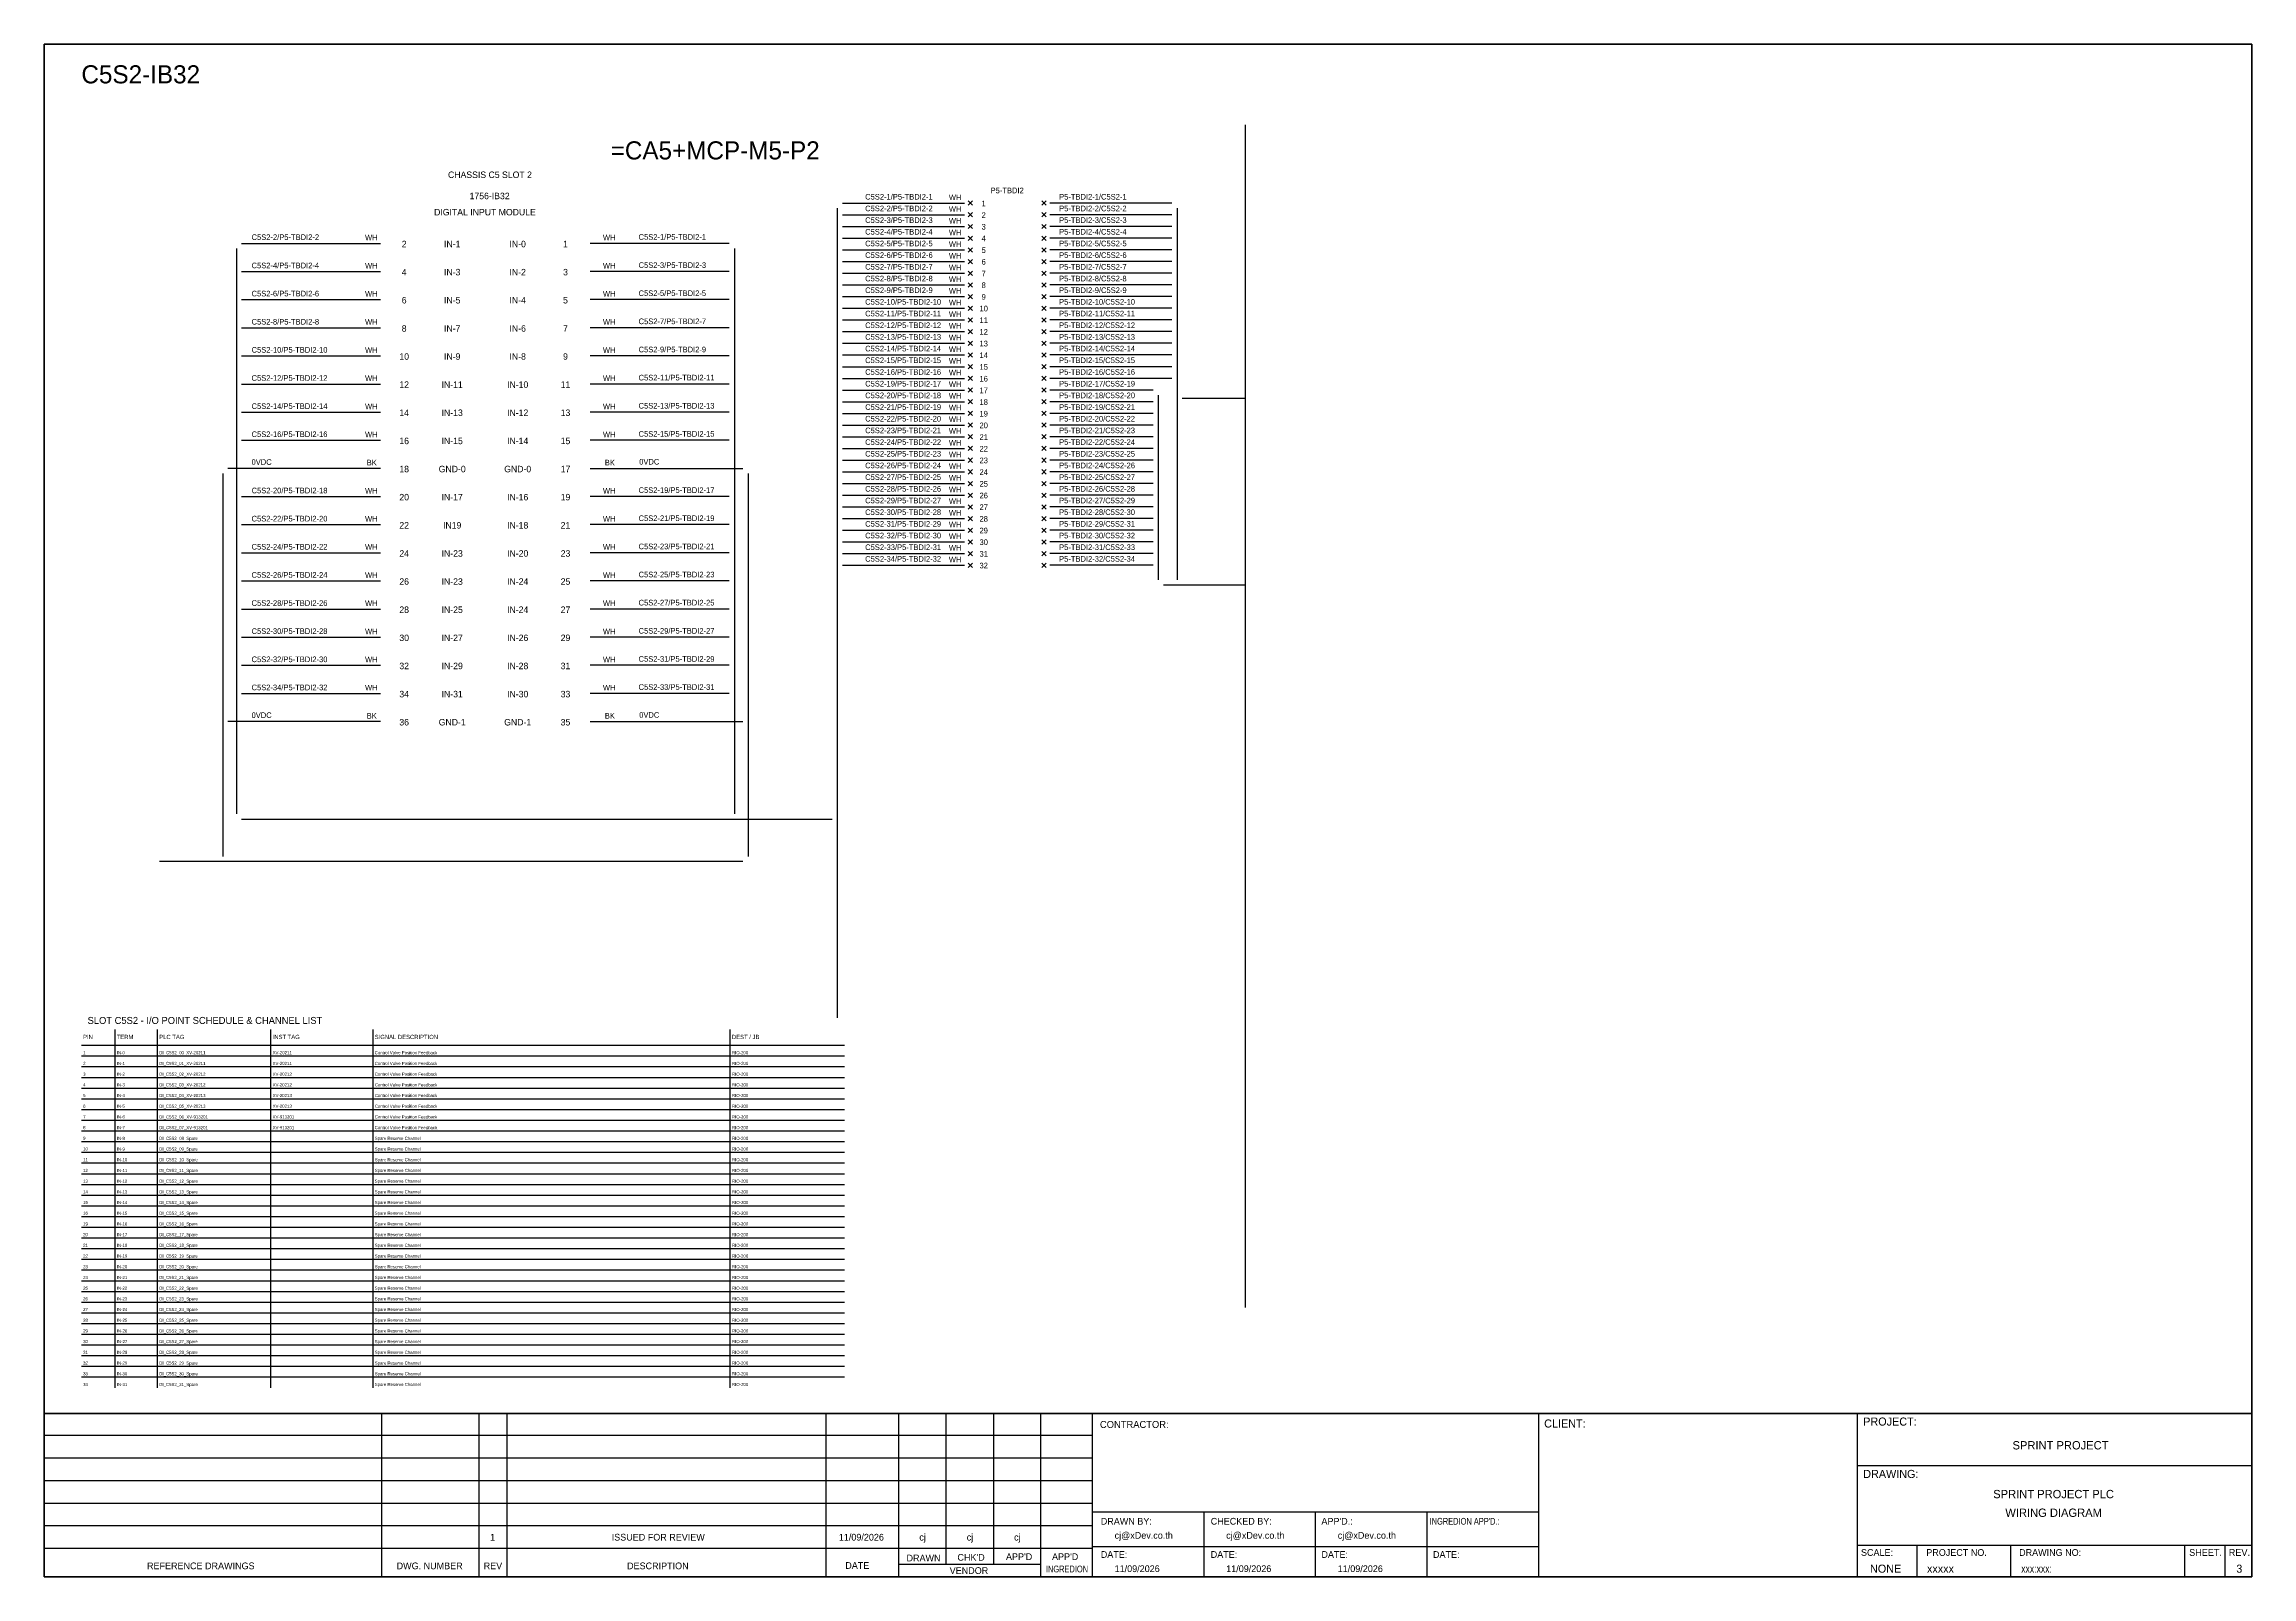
# Model space of a CAD drawing. Header units: metres. Extents: x 0 to 20667, y -39055 to 2704.
# Drawn here: x 16773 to 20667, y -33046 to -30342 of the extents above; entities that cross this region are included whole.
import ezdxf
from ezdxf.enums import TextEntityAlignment as Align

# ---------------------------------------------------------------- set-up
doc = ezdxf.new("R2010")
doc.units = ezdxf.units.M

msp = doc.modelspace()

# ---------------------------------------------------------------- linework, layer by layer
at = {"color": 1, "ltscale": 25.4}
for p, q in [((18410.4, -30618.8), (18402.8, -30626.5)), ((18402.8, -30618.8), (18410.4, -30626.5)), ((18410.4, -30639.4), (18402.8, -30647.1)), ((18402.8, -30639.4), (18410.4, -30647.1)), ((18532.5, -30618.8), (18540.2, -30626.5)), ((18540.2, -30618.8), (18532.5, -30626.5)), ((18532.5, -30639.4), (18540.2, -30647.1)), ((18540.2, -30639.4), (18532.5, -30647.1)), ((18410.4, -30660.1), (18402.8, -30667.7)), ((18402.8, -30660.1), (18410.4, -30667.7)), ((18532.5, -30660.1), (18540.2, -30667.7)), ((18540.2, -30660.1), (18532.5, -30667.7)), ((18410.4, -30680.7), (18402.8, -30688.3)), ((18402.8, -30680.7), (18410.4, -30688.3)), ((18410.4, -30701.3), (18402.8, -30708.9)), ((18402.8, -30701.3), (18410.4, -30708.9)), ((18532.5, -30680.7), (18540.2, -30688.3)), ((18540.2, -30680.7), (18532.5, -30688.3)), ((18532.5, -30701.3), (18540.2, -30708.9)), ((18540.2, -30701.3), (18532.5, -30708.9)), ((18410.4, -30721.9), (18402.8, -30729.6)), ((18402.8, -30721.9), (18410.4, -30729.6)), ((18410.4, -30742.5), (18402.8, -30750.2)), ((18402.8, -30742.5), (18410.4, -30750.2)), ((18532.5, -30721.9), (18540.2, -30729.6)), ((18540.2, -30721.9), (18532.5, -30729.6)), ((18532.5, -30742.5), (18540.2, -30750.2)), ((18540.2, -30742.5), (18532.5, -30750.2)), ((18410.4, -30763.1), (18402.8, -30770.8)), ((18402.8, -30763.1), (18410.4, -30770.8)), ((18410.4, -30783.7), (18402.8, -30791.4)), ((18402.8, -30783.7), (18410.4, -30791.4)), ((18532.5, -30763.1), (18540.2, -30770.8)), ((18540.2, -30763.1), (18532.5, -30770.8)), ((18532.5, -30783.7), (18540.2, -30791.4)), ((18540.2, -30783.7), (18532.5, -30791.4)), ((18410.4, -30804.3), (18402.8, -30812)), ((18402.8, -30804.3), (18410.4, -30812)), ((18410.4, -30824.9), (18402.8, -30832.6)), ((18402.8, -30824.9), (18410.4, -30832.6)), ((18532.5, -30804.3), (18540.2, -30812)), ((18540.2, -30804.3), (18532.5, -30812)), ((18532.5, -30824.9), (18540.2, -30832.6)), ((18540.2, -30824.9), (18532.5, -30832.6)), ((18410.4, -30845.6), (18402.8, -30853.2)), ((18402.8, -30845.6), (18410.4, -30853.2)), ((18410.4, -30866.2), (18402.8, -30873.8)), ((18402.8, -30866.2), (18410.4, -30873.8)), ((18532.5, -30845.6), (18540.2, -30853.2)), ((18540.2, -30845.6), (18532.5, -30853.2)), ((18532.5, -30866.2), (18540.2, -30873.8)), ((18540.2, -30866.2), (18532.5, -30873.8)), ((18410.4, -30886.8), (18402.8, -30894.5)), ((18402.8, -30886.8), (18410.4, -30894.5)), ((18410.4, -30907.4), (18402.8, -30915.1)), ((18402.8, -30907.4), (18410.4, -30915.1)), ((18532.5, -30886.8), (18540.2, -30894.5)), ((18540.2, -30886.8), (18532.5, -30894.5)), ((18532.5, -30907.4), (18540.2, -30915.1)), ((18540.2, -30907.4), (18532.5, -30915.1)), ((18410.4, -30928), (18402.8, -30935.7)), ((18402.8, -30928), (18410.4, -30935.7)), ((18410.4, -30948.6), (18402.8, -30956.3)), ((18402.8, -30948.6), (18410.4, -30956.3)), ((18532.5, -30928), (18540.2, -30935.7)), ((18540.2, -30928), (18532.5, -30935.7)), ((18532.5, -30948.6), (18540.2, -30956.3)), ((18540.2, -30948.6), (18532.5, -30956.3)), ((18410.4, -30969.2), (18402.8, -30976.9)), ((18402.8, -30969.2), (18410.4, -30976.9)), ((18410.4, -30989.8), (18402.8, -30997.5)), ((18402.8, -30989.8), (18410.4, -30997.5)), ((18532.5, -30969.2), (18540.2, -30976.9)), ((18540.2, -30969.2), (18532.5, -30976.9)), ((18532.5, -30989.8), (18540.2, -30997.5)), ((18540.2, -30989.8), (18532.5, -30997.5)), ((18410.4, -31010.5), (18402.8, -31018.1)), ((18402.8, -31010.5), (18410.4, -31018.1)), ((18532.5, -31010.5), (18540.2, -31018.1)), ((18540.2, -31010.5), (18532.5, -31018.1)), ((18410.4, -31031.1), (18402.8, -31038.7)), ((18402.8, -31031.1), (18410.4, -31038.7)), ((18410.4, -31051.7), (18402.8, -31059.3)), ((18402.8, -31051.7), (18410.4, -31059.3)), ((18532.5, -31031.1), (18540.2, -31038.7)), ((18540.2, -31031.1), (18532.5, -31038.7)), ((18532.5, -31051.7), (18540.2, -31059.3)), ((18540.2, -31051.7), (18532.5, -31059.3)), ((18410.4, -31072.3), (18402.8, -31080)), ((18402.8, -31072.3), (18410.4, -31080)), ((18410.4, -31092.9), (18402.8, -31100.6)), ((18402.8, -31092.9), (18410.4, -31100.6)), ((18532.5, -31072.3), (18540.2, -31080)), ((18540.2, -31072.3), (18532.5, -31080)), ((18532.5, -31092.9), (18540.2, -31100.6)), ((18540.2, -31092.9), (18532.5, -31100.6)), ((18410.4, -31113.5), (18402.8, -31121.2)), ((18402.8, -31113.5), (18410.4, -31121.2)), ((18410.4, -31134.1), (18402.8, -31141.8)), ((18402.8, -31134.1), (18410.4, -31141.8)), ((18532.5, -31113.5), (18540.2, -31121.2)), ((18540.2, -31113.5), (18532.5, -31121.2)), ((18532.5, -31134.1), (18540.2, -31141.8)), ((18540.2, -31134.1), (18532.5, -31141.8)), ((18410.4, -31154.7), (18402.8, -31162.4)), ((18402.8, -31154.7), (18410.4, -31162.4)), ((18410.4, -31175.3), (18402.8, -31183)), ((18402.8, -31175.3), (18410.4, -31183)), ((18532.5, -31154.7), (18540.2, -31162.4)), ((18540.2, -31154.7), (18532.5, -31162.4)), ((18532.5, -31175.3), (18540.2, -31183)), ((18540.2, -31175.3), (18532.5, -31183)), ((18410.4, -31196), (18402.8, -31203.6)), ((18402.8, -31196), (18410.4, -31203.6)), ((18410.4, -31216.6), (18402.8, -31224.2)), ((18402.8, -31216.6), (18410.4, -31224.2)), ((18532.5, -31196), (18540.2, -31203.6)), ((18540.2, -31196), (18532.5, -31203.6)), ((18532.5, -31216.6), (18540.2, -31224.2)), ((18540.2, -31216.6), (18532.5, -31224.2)), ((18410.4, -31237.2), (18402.8, -31244.9)), ((18402.8, -31237.2), (18410.4, -31244.9)), ((18410.4, -31257.8), (18402.8, -31265.5)), ((18402.8, -31257.8), (18410.4, -31265.5)), ((18532.5, -31237.2), (18540.2, -31244.9)), ((18540.2, -31237.2), (18532.5, -31244.9)), ((18532.5, -31257.8), (18540.2, -31265.5)), ((18540.2, -31257.8), (18532.5, -31265.5))]:
    msp.add_line(p, q, dxfattribs=at)
at = {"color": 7}
for p, q in [((16898.2, -32712.6), (16898.2, -32080.5)), ((16973.2, -32712.6), (16973.2, -32080.5)), ((17173.2, -32712.6), (17173.2, -32080.5)), ((17353.2, -32712.6), (17353.2, -32080.5)), ((17983.2, -32712.6), (17983.2, -32080.5)), ((16838.9, -32108.5), (18184.7, -32108.5))]:
    msp.add_line(p, q, dxfattribs=at)
at = {"color": 8}
for p, q in [((16838.9, -32127.3), (18184.7, -32127.3)), ((16838.9, -32146.2), (18184.7, -32146.2)), ((16838.9, -32165.1), (18184.7, -32165.1)), ((16838.9, -32184), (18184.7, -32184)), ((16838.9, -32202.8), (18184.7, -32202.8)), ((16838.9, -32221.7), (18184.7, -32221.7)), ((16838.9, -32240.6), (18184.7, -32240.6)), ((16838.9, -32259.5), (18184.7, -32259.5)), ((16838.9, -32278.4), (18184.7, -32278.4)), ((16838.9, -32297.2), (18184.7, -32297.2)), ((16838.9, -32316.1), (18184.7, -32316.1)), ((16838.9, -32335), (18184.7, -32335)), ((16838.9, -32353.9), (18184.7, -32353.9)), ((16838.9, -32372.8), (18184.7, -32372.8)), ((16838.9, -32391.6), (18184.7, -32391.6)), ((16838.9, -32410.5), (18184.7, -32410.5)), ((16838.9, -32429.4), (18184.7, -32429.4)), ((16838.9, -32448.3), (18184.7, -32448.3)), ((16838.9, -32467.1), (18184.7, -32467.1)), ((16838.9, -32486), (18184.7, -32486)), ((16838.9, -32504.9), (18184.7, -32504.9)), ((16838.9, -32523.8), (18184.7, -32523.8)), ((16838.9, -32542.7), (18184.7, -32542.7)), ((16838.9, -32561.5), (18184.7, -32561.5)), ((16838.9, -32580.4), (18184.7, -32580.4)), ((16838.9, -32599.3), (18184.7, -32599.3)), ((16838.9, -32618.2), (18184.7, -32618.2)), ((16838.9, -32637), (18184.7, -32637)), ((16838.9, -32655.9), (18184.7, -32655.9)), ((16838.9, -32674.8), (18184.7, -32674.8)), ((16838.9, -32693.7), (18184.7, -32693.7))]:
    msp.add_line(p, q, dxfattribs=at)
at = {"color": 4}
for p, q in [((20075.5, -32990.3), (20075.5, -33046.4)), ((20240.8, -32990.3), (20240.8, -33046.4))]:
    msp.add_line(p, q, dxfattribs=at)
at = {"color": 4, "ltscale": 0.5}
for p, q in [((20547.9, -32990.3), (20547.9, -33046.4)), ((20547.9, -32990.3), (20547.9, -33046.4)), ((20619.1, -32990.3), (20619.1, -33046.4)), ((20619.1, -32990.3), (20619.1, -33046.4))]:
    msp.add_line(p, q, dxfattribs=at)
at = {"layer": 'GT_1', "color": 4}
for p, q in [((17368.6, -33046.4), (17368.6, -32758.2)), ((17540.5, -33046.4), (17540.5, -32758.2)), ((17589.6, -33046.4), (17589.6, -32758.2)), ((18152.3, -33046.4), (18152.3, -32758.2)), ((18280.6, -33046.4), (18280.6, -32758.2)), ((18364.2, -33024.6), (18364.2, -32758.2)), ((18447.7, -33024.5), (18447.7, -32758.2)), ((18531, -33046.4), (18531, -32758.2)), ((18622, -33046.4), (18622, -32758.2)), ((19409, -33046.4), (19409, -32758.2)), ((19971.3, -33046.4), (19971.3, -32758.2)), ((19971.3, -33046.4), (19971.3, -32758.2)), ((19971.3, -33046.4), (19971.3, -32758.2)), ((18622, -32797), (16773.2, -32797)), ((18622, -32836.8), (16773.2, -32836.8)), ((18622, -32876.8), (16773.2, -32876.8)), ((18622, -32916.7), (16773.2, -32916.7)), ((19409, -32932), (18622, -32932)), ((18818.8, -33046.4), (18818.8, -32932)), ((19015.5, -33046.4), (19015.5, -32932)), ((19212.3, -33046.4), (19212.3, -32932)), ((18622, -32956.6), (16773.2, -32956.6)), ((18621.9, -32996.5), (16773.2, -32996.5)), ((19409, -32993.5), (18622, -32993.5)), ((19971.3, -32990.3), (20666.5, -32990.3)), ((18531, -33024.6), (18280.6, -33024.6))]:
    msp.add_line(p, q, dxfattribs=at)
at = {"layer": 'HELPPOINT', "color": 4, "lineweight": 35}
for p, q in [((16773.2, -33046.4), (16773.2, -30342.1)), ((16773.2, -30342.1), (20666.5, -30342.1)), ((16773.2, -33046.4), (16773.2, -30342.1)), ((16773.2, -30342.1), (20666.5, -30342.1)), ((20666.5, -30342.1), (20666.5, -33046.4)), ((20666.5, -30342.1), (20666.5, -33046.4)), ((20666.5, -33046.4), (16773.2, -33046.4)), ((20666.5, -33046.4), (16773.2, -33046.4))]:
    msp.add_line(p, q, dxfattribs=at)
at = {"layer": 'HELPPOINT', "color": 4}
for p, q in [((19971.3, -32849.8), (20666.5, -32849.8)), ((19971.3, -32849.8), (20666.5, -32849.8)), ((19971.3, -32990.3), (20666.5, -32990.3))]:
    msp.add_line(p, q, dxfattribs=at)
at = {"layer": 'IE-WIRE', "color": 4, "ltscale": 25.4}
for p, q in [((18171.8, -30631.8), (18171.8, -32060.2)), ((18180.9, -30622.7), (18396.3, -30622.7)), ((18762, -30622.7), (18546.6, -30622.7)), ((18771.1, -30631.8), (18771.1, -31287.4)), ((18180.9, -30643.3), (18396.3, -30643.3)), ((18180.9, -30663.9), (18396.3, -30663.9)), ((18762, -30643.3), (18546.6, -30643.3)), ((18762, -30663.9), (18546.6, -30663.9)), ((17112.2, -30702.8), (17112.2, -31700.2)), ((17121.4, -30693.6), (17366.6, -30693.6)), ((17981.4, -30693.6), (17736.1, -30693.6)), ((17990.5, -30702.8), (17990.5, -31700.2)), ((18180.9, -30684.5), (18396.3, -30684.5)), ((18180.9, -30705.1), (18396.3, -30705.1)), ((18762, -30684.5), (18546.6, -30684.5)), ((18762, -30705.1), (18546.6, -30705.1)), ((17121.4, -30743.2), (17366.6, -30743.2)), ((17981.4, -30743.2), (17736.1, -30743.2)), ((18180.9, -30725.7), (18396.3, -30725.7)), ((18180.9, -30746.3), (18396.3, -30746.3)), ((18762, -30725.7), (18546.6, -30725.7)), ((18762, -30746.3), (18546.6, -30746.3)), ((17121.4, -30792.9), (17366.6, -30792.9)), ((17981.4, -30792.9), (17736.1, -30792.9)), ((18180.9, -30766.9), (18396.3, -30766.9)), ((18180.9, -30787.6), (18396.3, -30787.6)), ((18762, -30766.9), (18546.6, -30766.9)), ((18762, -30787.6), (18546.6, -30787.6)), ((18180.9, -30808.2), (18396.3, -30808.2)), ((18180.9, -30828.8), (18396.3, -30828.8)), ((18762, -30808.2), (18546.6, -30808.2)), ((18762, -30828.8), (18546.6, -30828.8)), ((17121.4, -30842.5), (17366.6, -30842.5)), ((17981.4, -30842.5), (17736.1, -30842.5)), ((18180.9, -30849.4), (18396.3, -30849.4)), ((18180.9, -30870), (18396.3, -30870)), ((18762, -30849.4), (18546.6, -30849.4)), ((18762, -30870), (18546.6, -30870)), ((17121.4, -30892.1), (17366.6, -30892.1)), ((17981.4, -30892.1), (17736.1, -30892.1)), ((18180.9, -30890.6), (18396.3, -30890.6)), ((18180.9, -30911.2), (18396.3, -30911.2)), ((18762, -30890.6), (18546.6, -30890.6)), ((18762, -30911.2), (18546.6, -30911.2)), ((17121.4, -30941.8), (17366.6, -30941.8)), ((17981.4, -30941.8), (17736.1, -30941.8)), ((18180.9, -30931.8), (18396.3, -30931.8)), ((18762, -30931.8), (18546.6, -30931.8)), ((18180.9, -30952.5), (18396.3, -30952.5)), ((18180.9, -30973.1), (18396.3, -30973.1)), ((18728.9, -30952.5), (18546.6, -30952.5)), ((18728.9, -30973.1), (18546.6, -30973.1)), ((18738, -30961.6), (18738, -31287.3)), ((17121.4, -30991.4), (17366.6, -30991.4)), ((17981.4, -30991.4), (17736.1, -30991.4)), ((18180.9, -30993.7), (18396.3, -30993.7)), ((18180.9, -31014.3), (18396.3, -31014.3)), ((18728.9, -30993.7), (18546.6, -30993.7)), ((18728.9, -31014.3), (18546.6, -31014.3)), ((17121.4, -31041), (17366.6, -31041)), ((17981.4, -31041), (17736.1, -31041)), ((18180.9, -31034.9), (18396.3, -31034.9)), ((18180.9, -31055.5), (18396.3, -31055.5)), ((18728.9, -31034.9), (18546.6, -31034.9)), ((18728.9, -31055.5), (18546.6, -31055.5)), ((18180.9, -31076.1), (18396.3, -31076.1)), ((18180.9, -31096.7), (18396.3, -31096.7)), ((18728.9, -31076.1), (18546.6, -31076.1)), ((18728.9, -31096.7), (18546.6, -31096.7)), ((17121.4, -31140.3), (17366.6, -31140.3)), ((17981.4, -31140.3), (17736.1, -31140.3)), ((18180.9, -31117.3), (18396.3, -31117.3)), ((18180.9, -31138), (18396.3, -31138)), ((18728.9, -31117.3), (18546.6, -31117.3)), ((18728.9, -31138), (18546.6, -31138)), ((18180.9, -31158.6), (18396.3, -31158.6)), ((18180.9, -31179.2), (18396.3, -31179.2)), ((18728.9, -31158.6), (18546.6, -31158.6)), ((18728.9, -31179.2), (18546.6, -31179.2)), ((17121.4, -31189.9), (17366.6, -31189.9)), ((17981.4, -31189.9), (17736.1, -31189.9)), ((18180.9, -31199.8), (18396.3, -31199.8)), ((18180.9, -31220.4), (18396.3, -31220.4)), ((18728.9, -31199.8), (18546.6, -31199.8)), ((18728.9, -31220.4), (18546.6, -31220.4)), ((17121.4, -31239.6), (17366.6, -31239.6)), ((17981.4, -31239.6), (17736.1, -31239.6)), ((18180.9, -31241), (18396.3, -31241)), ((18180.9, -31261.6), (18396.3, -31261.6)), ((18728.9, -31241), (18546.6, -31241)), ((18728.9, -31261.6), (18546.6, -31261.6)), ((17121.4, -31289.2), (17366.6, -31289.2)), ((17981.4, -31289.2), (17736.1, -31289.2)), ((17121.4, -31338.8), (17366.6, -31338.8)), ((17981.4, -31338.8), (17736.1, -31338.8)), ((17121.4, -31388.5), (17366.6, -31388.5)), ((17981.4, -31388.5), (17736.1, -31388.5)), ((17121.4, -31438.1), (17366.6, -31438.1)), ((17981.4, -31438.1), (17736.1, -31438.1)), ((17121.4, -31487.7), (17366.6, -31487.7)), ((17981.4, -31487.7), (17736.1, -31487.7))]:
    msp.add_line(p, q, dxfattribs=at)
at = {"layer": 'IE-WIRE', "color": 4}
for p, q in [((18780.1, -30966.5), (18891.4, -30966.5)), ((18747, -31296.3), (18891.4, -31296.3)), ((17121.3, -31709.3), (18162.6, -31709.3))]:
    msp.add_line(p, q, dxfattribs=at)
at = {"layer": 'IE-WIRE', "color": 7, "ltscale": 25.4}
for p, q in [((17088.1, -31099.8), (17088.1, -31775.4)), ((17366.6, -31090.7), (17097.2, -31090.7)), ((17736.1, -31090.7), (18005.5, -31090.7)), ((18014.6, -31099.8), (18014.6, -31775.4)), ((17366.6, -31537.4), (17097.2, -31537.4)), ((17736.1, -31537.4), (18005.5, -31537.4)), ((18005.6, -31784.4), (16976.6, -31784.4))]:
    msp.add_line(p, q, dxfattribs=at)
at = {"layer": 'MEMBER', "color": 4, "lineweight": 35}
msp.add_line((16773.2, -32758.2), (20666.5, -32758.2), dxfattribs=at)
msp.add_line((16773.2, -32758.2), (20666.5, -32758.2), dxfattribs=at)
at = {"layer": 'MEMBER', "color": 4}
for p, q in [((19971.3, -32849.8), (20666.5, -32849.8)), ((19971.3, -32849.8), (20666.5, -32849.8)), ((19971.3, -32990.3), (20666.5, -32990.3)), ((19971.3, -32990.3), (20666.5, -32990.3))]:
    msp.add_line(p, q, dxfattribs=at)
at = {"layer": 'x01001-FrameArea'}
msp.add_line((18891.4, -30484.8), (18891.4, -32571.3), dxfattribs=at)

# ---------------------------------------------------------------- texts
at = {"color": 2}
msp.add_text('C5S2-IB32', height=32, dxfattribs=at).set_placement((16838.9, -30411.4))
for s, height, p in [('=CA5+MCP-M5-P2', 32, (17956.6, -30529.6)), ('CHASSIS C5 SLOT 2', 11.441, (17559.4, -30572.6)), ('DIGITAL INPUT MODULE', 11.441, (17550.6, -30638.6)), ('1756-IB32', 11.44, (17558.8, -30610)), ('2', 11.4, (17408.1, -30694.8)), ('IN-1', 11.44, (17492.8, -30694.8)), ('IN-0', 11.44, (17608.3, -30694.8)), ('1', 11.4, (17692.6, -30694.8)), ('4', 11.4, (17408.1, -30744.4)), ('IN-3', 11.44, (17492.8, -30744.4)), ('IN-2', 11.44, (17608.3, -30744.4)), ('3', 11.4, (17692.6, -30744.4)), ('6', 11.4, (17408.1, -30794)), ('IN-5', 11.44, (17492.8, -30794)), ('IN-4', 11.44, (17608.3, -30794)), ('5', 11.4, (17692.6, -30794)), ('8', 11.4, (17408.1, -30843.7)), ('IN-7', 11.44, (17492.8, -30843.7)), ('IN-6', 11.44, (17608.3, -30843.7)), ('7', 11.4, (17692.6, -30843.7)), ('10', 11.44, (17408.1, -30893.3)), ('IN-9', 11.44, (17492.8, -30893.3)), ('IN-8', 11.44, (17608.3, -30893.3)), ('9', 11.4, (17692.6, -30893.3)), ('12', 11.44, (17408.1, -30942.9)), ('IN-11', 11.44, (17492.8, -30942.9)), ('IN-10', 11.44, (17608.3, -30942.9)), ('11', 11.44, (17692.6, -30942.9)), ('14', 11.44, (17408.1, -30992.5)), ('IN-13', 11.44, (17492.8, -30992.5)), ('IN-12', 11.44, (17608.3, -30992.5)), ('13', 11.44, (17692.6, -30992.5)), ('16', 11.44, (17408.1, -31042.2)), ('IN-15', 11.44, (17492.8, -31042.2)), ('IN-14', 11.44, (17608.3, -31042.2)), ('15', 11.44, (17692.6, -31042.2)), ('18', 11.44, (17408.1, -31091.8)), ('GND-0', 11.44, (17492.8, -31091.8)), ('GND-0', 11.44, (17608.3, -31091.8)), ('17', 11.44, (17692.6, -31091.8)), ('20', 11.44, (17408.1, -31141.4)), ('IN-17', 11.44, (17492.8, -31141.4)), ('IN-16', 11.44, (17608.3, -31141.4)), ('19', 11.44, (17692.6, -31141.4)), ('22', 11.44, (17408.1, -31191.1)), ('IN19', 11.44, (17492.8, -31191.1)), ('IN-18', 11.44, (17608.3, -31191.1)), ('21', 11.44, (17692.6, -31191.1)), ('24', 11.44, (17408.1, -31240.7)), ('IN-23', 11.44, (17492.8, -31240.7)), ('IN-20', 11.44, (17608.3, -31240.7)), ('23', 11.44, (17692.6, -31240.7)), ('26', 11.44, (17408.1, -31290.3)), ('IN-23', 11.44, (17492.8, -31290.3)), ('IN-24', 11.44, (17608.3, -31290.3)), ('25', 11.44, (17692.6, -31290.3)), ('28', 11.44, (17408.1, -31340)), ('IN-25', 11.44, (17492.8, -31340)), ('IN-24', 11.44, (17608.3, -31340)), ('27', 11.44, (17692.6, -31340)), ('30', 11.44, (17408.1, -31389.6)), ('IN-27', 11.44, (17492.8, -31389.6)), ('IN-26', 11.44, (17608.3, -31389.6)), ('29', 11.44, (17692.6, -31389.6)), ('32', 11.44, (17408.1, -31439.2)), ('IN-29', 11.44, (17492.8, -31439.2)), ('IN-28', 11.44, (17608.3, -31439.2)), ('31', 11.44, (17692.6, -31439.2)), ('34', 11.44, (17408.1, -31488.9)), ('IN-31', 11.44, (17492.8, -31488.9)), ('IN-30', 11.44, (17608.3, -31488.9)), ('33', 11.44, (17692.6, -31488.9)), ('36', 11.44, (17408.1, -31538.5)), ('GND-1', 11.44, (17492.8, -31538.5)), ('GND-1', 11.44, (17608.3, -31538.5)), ('35', 11.44, (17692.6, -31538.5))]:
    msp.add_text(s, height=height, dxfattribs=at).set_placement(p, align=Align.MIDDLE_CENTER)
at = {"color": 4}
msp.add_text('P5-TBDI2', height=9.95, dxfattribs=at).set_placement((18471.5, -30600.3), align=Align.MIDDLE_CENTER)
for s, height, p in [('C5S2-1/P5-TBDI2-1', 9.949, (18221.1, -30616.4)), ('C5S2-2/P5-TBDI2-2', 9.949, (18221.1, -30637)), ('WH', 9.95, (18368.7, -30617.4)), ('WH', 9.95, (18368.7, -30638)), ('P5-TBDI2-1/C5S2-1', 9.949, (18563.1, -30616.4)), ('P5-TBDI2-2/C5S2-2', 9.949, (18563.1, -30637)), ('C5S2-2/P5-TBDI2-2', 9.949, (17139, -30687.7)), ('WH', 9.95, (17339.1, -30688.4)), ('WH', 9.95, (17758.6, -30688.4)), ('C5S2-1/P5-TBDI2-1', 9.949, (17821.5, -30687.3)), ('C5S2-3/P5-TBDI2-3', 9.949, (18221.1, -30657.6)), ('C5S2-4/P5-TBDI2-4', 9.949, (18221.1, -30678.2)), ('WH', 9.95, (18368.7, -30658.6)), ('WH', 9.95, (18368.7, -30679.2)), ('P5-TBDI2-3/C5S2-3', 9.949, (18563.1, -30657.6)), ('P5-TBDI2-4/C5S2-4', 9.949, (18563.1, -30678.2)), ('C5S2-5/P5-TBDI2-5', 9.949, (18221.1, -30698.8)), ('C5S2-6/P5-TBDI2-6', 9.949, (18221.1, -30719.4)), ('WH', 9.95, (18368.7, -30699.9)), ('WH', 9.95, (18368.7, -30720.5)), ('P5-TBDI2-5/C5S2-5', 9.949, (18563.1, -30698.8)), ('P5-TBDI2-6/C5S2-6', 9.949, (18563.1, -30719.4)), ('C5S2-4/P5-TBDI2-4', 9.949, (17139, -30737.6)), ('WH', 9.95, (17339.1, -30738)), ('WH', 9.95, (17758.6, -30738)), ('C5S2-3/P5-TBDI2-3', 9.949, (17821.5, -30737)), ('C5S2-7/P5-TBDI2-7', 9.949, (18221.1, -30740)), ('C5S2-8/P5-TBDI2-8', 9.949, (18221.1, -30760.7)), ('WH', 9.95, (18368.7, -30741.1)), ('WH', 9.95, (18368.7, -30761.7)), ('P5-TBDI2-7/C5S2-7', 9.949, (18563.1, -30740)), ('P5-TBDI2-8/C5S2-8', 9.949, (18563.1, -30760.7)), ('C5S2-6/P5-TBDI2-6', 9.949, (17139, -30787.2)), ('WH', 9.95, (17339.1, -30787.6)), ('WH', 9.95, (17758.6, -30787.6)), ('C5S2-5/P5-TBDI2-5', 9.949, (17821.5, -30786.6)), ('C5S2-9/P5-TBDI2-9', 9.949, (18221.1, -30781.3)), ('C5S2-10/P5-TBDI2-10', 9.949, (18221.1, -30801.9)), ('WH', 9.95, (18368.7, -30782.3)), ('WH', 9.95, (18368.7, -30802.9)), ('P5-TBDI2-9/C5S2-9', 9.949, (18563.1, -30781.3)), ('P5-TBDI2-10/C5S2-10', 9.949, (18563.1, -30801.9)), ('C5S2-8/P5-TBDI2-8', 9.949, (17139, -30836.9)), ('WH', 9.95, (17339.1, -30837.3)), ('WH', 9.95, (17758.6, -30837.3)), ('C5S2-7/P5-TBDI2-7', 9.949, (17821.5, -30836.2)), ('C5S2-11/P5-TBDI2-11', 9.949, (18221.1, -30822.5)), ('C5S2-12/P5-TBDI2-12', 9.949, (18221.1, -30843.1)), ('WH', 9.95, (18368.7, -30823.5)), ('WH', 9.95, (18368.7, -30844.1)), ('P5-TBDI2-11/C5S2-11', 9.949, (18563.1, -30822.5)), ('P5-TBDI2-12/C5S2-12', 9.949, (18563.1, -30843.1)), ('C5S2-13/P5-TBDI2-13', 9.949, (18221.1, -30863.7)), ('C5S2-14/P5-TBDI2-14', 9.949, (18221.1, -30884.3)), ('WH', 9.95, (18368.7, -30864.8)), ('P5-TBDI2-13/C5S2-13', 9.949, (18563.1, -30863.7)), ('P5-TBDI2-14/C5S2-14', 9.949, (18563.1, -30884.3)), ('C5S2-10/P5-TBDI2-10', 9.949, (17139, -30886.5)), ('WH', 9.95, (17339.1, -30886.9)), ('WH', 9.95, (17758.6, -30886.9)), ('C5S2-9/P5-TBDI2-9', 9.949, (17821.5, -30885.9)), ('C5S2-15/P5-TBDI2-15', 9.949, (18221.1, -30904.9)), ('WH', 9.95, (18368.7, -30885.4)), ('WH', 9.95, (18368.7, -30906)), ('P5-TBDI2-15/C5S2-15', 9.949, (18563.1, -30904.9)), ('C5S2-12/P5-TBDI2-12', 9.949, (17139, -30936.1)), ('WH', 9.95, (17339.1, -30936.5)), ('WH', 9.95, (17758.6, -30936.5)), ('C5S2-11/P5-TBDI2-11', 9.949, (17821.5, -30935.5)), ('C5S2-16/P5-TBDI2-16', 9.949, (18221.1, -30925.6)), ('C5S2-19/P5-TBDI2-17', 9.949, (18221.1, -30946.2)), ('WH', 9.95, (18368.7, -30926.6)), ('WH', 9.95, (18368.7, -30947.2)), ('P5-TBDI2-16/C5S2-16', 9.949, (18563.1, -30925.6)), ('P5-TBDI2-17/C5S2-19', 9.949, (18563.1, -30946.2)), ('C5S2-14/P5-TBDI2-14', 9.949, (17139, -30985.8)), ('WH', 9.95, (17339.1, -30986.2)), ('WH', 9.95, (17758.6, -30986.2)), ('C5S2-13/P5-TBDI2-13', 9.949, (17821.5, -30985.1)), ('C5S2-20/P5-TBDI2-18', 9.949, (18221.1, -30966.8)), ('C5S2-21/P5-TBDI2-19', 9.949, (18221.1, -30987.4)), ('WH', 9.95, (18368.7, -30967.8)), ('WH', 9.95, (18368.7, -30988.4)), ('P5-TBDI2-18/C5S2-20', 9.949, (18563.1, -30966.8)), ('P5-TBDI2-19/C5S2-21', 9.949, (18563.1, -30987.4)), ('C5S2-16/P5-TBDI2-16', 9.949, (17139, -31035.4)), ('WH', 9.95, (17339.1, -31035.8)), ('WH', 9.95, (17758.6, -31035.8)), ('C5S2-15/P5-TBDI2-15', 9.949, (17821.5, -31034.8)), ('C5S2-22/P5-TBDI2-20', 9.949, (18221.1, -31008)), ('C5S2-23/P5-TBDI2-21', 9.949, (18221.1, -31028.6)), ('WH', 9.95, (18368.7, -31009)), ('WH', 9.95, (18368.7, -31029.6)), ('P5-TBDI2-20/C5S2-22', 9.949, (18563.1, -31008)), ('P5-TBDI2-21/C5S2-23', 9.949, (18563.1, -31028.6)), ('C5S2-24/P5-TBDI2-22', 9.949, (18221.1, -31049.2)), ('C5S2-25/P5-TBDI2-23', 9.949, (18221.1, -31069.8)), ('WH', 9.95, (18368.7, -31050.3)), ('WH', 9.95, (18368.7, -31070.9)), ('P5-TBDI2-22/C5S2-24', 9.949, (18563.1, -31049.2)), ('P5-TBDI2-23/C5S2-25', 9.949, (18563.1, -31069.8)), ('C5S2-26/P5-TBDI2-24', 9.949, (18221.1, -31090.4)), ('C5S2-27/P5-TBDI2-25', 9.949, (18221.1, -31111.1)), ('WH', 9.95, (18368.7, -31091.5)), ('WH', 9.95, (18368.7, -31112.1)), ('P5-TBDI2-24/C5S2-26', 9.949, (18563.1, -31090.4)), ('P5-TBDI2-25/C5S2-27', 9.949, (18563.1, -31111.1)), ('C5S2-20/P5-TBDI2-18', 9.949, (17139, -31134.7)), ('WH', 9.95, (17339.1, -31135.1)), ('WH', 9.95, (17758.6, -31135.1)), ('C5S2-19/P5-TBDI2-17', 9.949, (17821.5, -31134)), ('C5S2-28/P5-TBDI2-26', 9.949, (18221.1, -31131.7)), ('C5S2-29/P5-TBDI2-27', 9.949, (18221.1, -31152.3)), ('WH', 9.95, (18368.7, -31132.7)), ('WH', 9.95, (18368.7, -31153.3)), ('P5-TBDI2-26/C5S2-28', 9.949, (18563.1, -31131.7)), ('P5-TBDI2-27/C5S2-29', 9.949, (18563.1, -31152.3)), ('C5S2-22/P5-TBDI2-20', 9.949, (17139, -31184.3)), ('WH', 9.95, (17339.1, -31184.7)), ('WH', 9.95, (17758.6, -31184.7)), ('C5S2-21/P5-TBDI2-19', 9.949, (17821.5, -31183.6)), ('C5S2-30/P5-TBDI2-28', 9.949, (18221.1, -31172.9)), ('C5S2-31/P5-TBDI2-29', 9.949, (18221.1, -31193.5)), ('WH', 9.95, (18368.7, -31173.9)), ('WH', 9.95, (18368.7, -31194.5)), ('P5-TBDI2-28/C5S2-30', 9.949, (18563.1, -31172.9)), ('P5-TBDI2-29/C5S2-31', 9.949, (18563.1, -31193.5)), ('C5S2-24/P5-TBDI2-22', 9.949, (17139, -31233.9)), ('C5S2-23/P5-TBDI2-21', 9.949, (17821.5, -31233.3)), ('C5S2-32/P5-TBDI2-30', 9.949, (18221.1, -31214.1)), ('C5S2-33/P5-TBDI2-31', 9.949, (18221.1, -31234.7)), ('WH', 9.95, (18368.7, -31215.2)), ('P5-TBDI2-30/C5S2-32', 9.949, (18563.1, -31214.1)), ('P5-TBDI2-31/C5S2-33', 9.949, (18563.1, -31234.7)), ('WH', 9.95, (17339.1, -31234.3)), ('WH', 9.95, (17758.6, -31234.3)), ('C5S2-34/P5-TBDI2-32', 9.949, (18221.1, -31255.3)), ('WH', 9.95, (18368.7, -31235.8)), ('WH', 9.95, (18368.7, -31256.4)), ('P5-TBDI2-32/C5S2-34', 9.949, (18563.1, -31255.3)), ('C5S2-26/P5-TBDI2-24', 9.949, (17139, -31283.6)), ('WH', 9.95, (17339.1, -31283.9)), ('WH', 9.95, (17758.6, -31283.9)), ('C5S2-25/P5-TBDI2-23', 9.949, (17821.5, -31282.9)), ('C5S2-28/P5-TBDI2-26', 9.949, (17139, -31333.2)), ('WH', 9.95, (17339.1, -31333.6)), ('WH', 9.95, (17758.6, -31333.6)), ('C5S2-27/P5-TBDI2-25', 9.949, (17821.5, -31332.5)), ('C5S2-30/P5-TBDI2-28', 9.949, (17139, -31382.8)), ('WH', 9.95, (17339.1, -31383.2)), ('WH', 9.95, (17758.6, -31383.2)), ('C5S2-29/P5-TBDI2-27', 9.949, (17821.5, -31382.2)), ('C5S2-32/P5-TBDI2-30', 9.949, (17139, -31432.5)), ('WH', 9.95, (17339.1, -31432.8)), ('WH', 9.95, (17758.6, -31432.8)), ('C5S2-31/P5-TBDI2-29', 9.949, (17821.5, -31431.8)), ('C5S2-34/P5-TBDI2-32', 9.949, (17139, -31482.1)), ('WH', 9.95, (17339.1, -31482.5)), ('WH', 9.95, (17758.6, -31482.5)), ('C5S2-33/P5-TBDI2-31', 9.949, (17821.5, -31481.4))]:
    msp.add_text(s, height=height, dxfattribs=at).set_placement(p)
at = {"color": 7}
for s, height, p in [('0VDC', 9.95, (17139, -31084.4)), ('BK', 9.95, (17342.1, -31085.4)), ('BK', 9.95, (17762, -31085.4)), ('0VDC', 9.95, (17822.6, -31083.9)), ('0VDC', 9.95, (17139, -31531.1)), ('BK', 9.95, (17342.1, -31532.1)), ('BK', 9.95, (17762, -31532.1)), ('0VDC', 9.95, (17822.6, -31530.6)), ('1', 5.5, (16841.9, -32124.3)), ('IN-0', 5.5, (16901.2, -32124.3)), ('DI_C5S2_00_XV-20211', 5.5, (16976.2, -32124.3)), ('XV-20211', 5.5, (17176.2, -32124.3)), ('Control Valve Position Feedback', 5.5, (17356.2, -32124.3)), ('RIO-200', 5.5, (17986.2, -32124.3)), ('3', 5.5, (16841.9, -32162.1)), ('2', 5.5, (16841.9, -32143.2)), ('IN-1', 5.5, (16901.2, -32143.2)), ('IN-2', 5.5, (16901.2, -32162.1)), ('DI_C5S2_01_XV-20211', 5.5, (16976.2, -32143.2)), ('DI_C5S2_02_XV-20212', 5.5, (16976.2, -32162.1)), ('XV-20211', 5.5, (17176.2, -32143.2)), ('XV-20212', 5.5, (17176.2, -32162.1)), ('Control Valve Position Feedback', 5.5, (17356.2, -32143.2)), ('Control Valve Position Feedback', 5.5, (17356.2, -32162.1)), ('RIO-200', 5.5, (17986.2, -32143.2)), ('RIO-200', 5.5, (17986.2, -32162.1)), ('4', 5.5, (16841.9, -32181)), ('5', 5.5, (16841.9, -32199.8)), ('IN-3', 5.5, (16901.2, -32181)), ('IN-4', 5.5, (16901.2, -32199.8)), ('DI_C5S2_03_XV-20212', 5.5, (16976.2, -32181)), ('DI_C5S2_04_XV-20213', 5.5, (16976.2, -32199.8)), ('XV-20212', 5.5, (17176.2, -32181)), ('XV-20213', 5.5, (17176.2, -32199.8)), ('Control Valve Position Feedback', 5.5, (17356.2, -32181)), ('Control Valve Position Feedback', 5.5, (17356.2, -32199.8)), ('RIO-200', 5.5, (17986.2, -32181)), ('RIO-200', 5.5, (17986.2, -32199.8)), ('6', 5.5, (16841.9, -32218.7)), ('7', 5.5, (16841.9, -32237.6)), ('IN-5', 5.5, (16901.2, -32218.7)), ('IN-6', 5.5, (16901.2, -32237.6)), ('DI_C5S2_05_XV-20213', 5.5, (16976.2, -32218.7)), ('DI_C5S2_06_XV-913201', 5.5, (16976.2, -32237.6)), ('XV-20213', 5.5, (17176.2, -32218.7)), ('XV-913201', 5.5, (17176.2, -32237.6)), ('Control Valve Position Feedback', 5.5, (17356.2, -32218.7)), ('Control Valve Position Feedback', 5.5, (17356.2, -32237.6)), ('RIO-200', 5.5, (17986.2, -32218.7)), ('RIO-200', 5.5, (17986.2, -32237.6)), ('8', 5.5, (16841.9, -32256.5)), ('9', 5.5, (16841.9, -32275.4)), ('IN-7', 5.5, (16901.2, -32256.5)), ('IN-8', 5.5, (16901.2, -32275.4)), ('DI_C5S2_07_XV-913201', 5.5, (16976.2, -32256.5)), ('DI_C5S2_08_Spare', 5.5, (16976.2, -32275.4)), ('XV-913201', 5.5, (17176.2, -32256.5)), ('Spare Reserve Channel', 5.5, (17356.2, -32275.4)), ('Control Valve Position Feedback', 5.5, (17356.2, -32256.5)), ('RIO-200', 5.5, (17986.2, -32256.5)), ('RIO-200', 5.5, (17986.2, -32275.4)), ('10', 5.5, (16841.9, -32294.2)), ('11', 5.5, (16841.9, -32313.1)), ('IN-9', 5.5, (16901.2, -32294.2)), ('IN-10', 5.5, (16901.2, -32313.1)), ('DI_C5S2_09_Spare', 5.5, (16976.2, -32294.2)), ('DI_C5S2_10_Spare', 5.5, (16976.2, -32313.1)), ('Spare Reserve Channel', 5.5, (17356.2, -32294.2)), ('Spare Reserve Channel', 5.5, (17356.2, -32313.1)), ('RIO-200', 5.5, (17986.2, -32294.2)), ('RIO-200', 5.5, (17986.2, -32313.1)), ('12', 5.5, (16841.9, -32332)), ('13', 5.5, (16841.9, -32350.9)), ('IN-11', 5.5, (16901.2, -32332)), ('IN-12', 5.5, (16901.2, -32350.9)), ('DI_C5S2_11_Spare', 5.5, (16976.2, -32332)), ('DI_C5S2_12_Spare', 5.5, (16976.2, -32350.9)), ('Spare Reserve Channel', 5.5, (17356.2, -32332)), ('Spare Reserve Channel', 5.5, (17356.2, -32350.9)), ('RIO-200', 5.5, (17986.2, -32332)), ('RIO-200', 5.5, (17986.2, -32350.9)), ('14', 5.5, (16841.9, -32369.8)), ('15', 5.5, (16841.9, -32388.6)), ('IN-13', 5.5, (16901.2, -32369.8)), ('IN-14', 5.5, (16901.2, -32388.6)), ('DI_C5S2_13_Spare', 5.5, (16976.2, -32369.8)), ('DI_C5S2_14_Spare', 5.5, (16976.2, -32388.6)), ('Spare Reserve Channel', 5.5, (17356.2, -32369.8)), ('Spare Reserve Channel', 5.5, (17356.2, -32388.6)), ('RIO-200', 5.5, (17986.2, -32369.8)), ('RIO-200', 5.5, (17986.2, -32388.6)), ('16', 5.5, (16841.9, -32407.5)), ('19', 5.5, (16841.9, -32426.4)), ('IN-15', 5.5, (16901.2, -32407.5)), ('IN-16', 5.5, (16901.2, -32426.4)), ('DI_C5S2_15_Spare', 5.5, (16976.2, -32407.5)), ('DI_C5S2_16_Spare', 5.5, (16976.2, -32426.4)), ('Spare Reserve Channel', 5.5, (17356.2, -32407.5)), ('Spare Reserve Channel', 5.5, (17356.2, -32426.4)), ('RIO-200', 5.5, (17986.2, -32407.5)), ('RIO-200', 5.5, (17986.2, -32426.4)), ('20', 5.5, (16841.9, -32445.3)), ('21', 5.5, (16841.9, -32464.1)), ('IN-17', 5.5, (16901.2, -32445.3)), ('IN-18', 5.5, (16901.2, -32464.1)), ('DI_C5S2_17_Spare', 5.5, (16976.2, -32445.3)), ('DI_C5S2_18_Spare', 5.5, (16976.2, -32464.1)), ('Spare Reserve Channel', 5.5, (17356.2, -32445.3)), ('Spare Reserve Channel', 5.5, (17356.2, -32464.1)), ('RIO-200', 5.5, (17986.2, -32445.3)), ('RIO-200', 5.5, (17986.2, -32464.1)), ('22', 5.5, (16841.9, -32483)), ('23', 5.5, (16841.9, -32501.9)), ('IN-19', 5.5, (16901.2, -32483)), ('IN-20', 5.5, (16901.2, -32501.9)), ('DI_C5S2_19_Spare', 5.5, (16976.2, -32483)), ('DI_C5S2_20_Spare', 5.5, (16976.2, -32501.9)), ('Spare Reserve Channel', 5.5, (17356.2, -32483)), ('Spare Reserve Channel', 5.5, (17356.2, -32501.9)), ('RIO-200', 5.5, (17986.2, -32483)), ('RIO-200', 5.5, (17986.2, -32501.9)), ('24', 5.5, (16841.9, -32520.8)), ('25', 5.5, (16841.9, -32539.7)), ('IN-21', 5.5, (16901.2, -32520.8)), ('IN-22', 5.5, (16901.2, -32539.7)), ('DI_C5S2_21_Spare', 5.5, (16976.2, -32520.8)), ('DI_C5S2_22_Spare', 5.5, (16976.2, -32539.7)), ('Spare Reserve Channel', 5.5, (17356.2, -32520.8)), ('Spare Reserve Channel', 5.5, (17356.2, -32539.7)), ('RIO-200', 5.5, (17986.2, -32520.8)), ('RIO-200', 5.5, (17986.2, -32539.7)), ('26', 5.5, (16841.9, -32558.5)), ('27', 5.5, (16841.9, -32577.4)), ('IN-23', 5.5, (16901.2, -32558.5)), ('IN-24', 5.5, (16901.2, -32577.4)), ('DI_C5S2_23_Spare', 5.5, (16976.2, -32558.5)), ('DI_C5S2_24_Spare', 5.5, (16976.2, -32577.4)), ('Spare Reserve Channel', 5.5, (17356.2, -32558.5)), ('Spare Reserve Channel', 5.5, (17356.2, -32577.4)), ('RIO-200', 5.5, (17986.2, -32558.5)), ('RIO-200', 5.5, (17986.2, -32577.4)), ('28', 5.5, (16841.9, -32596.3)), ('29', 5.5, (16841.9, -32615.2)), ('IN-25', 5.5, (16901.2, -32596.3)), ('IN-26', 5.5, (16901.2, -32615.2)), ('DI_C5S2_25_Spare', 5.5, (16976.2, -32596.3)), ('DI_C5S2_26_Spare', 5.5, (16976.2, -32615.2)), ('Spare Reserve Channel', 5.5, (17356.2, -32596.3)), ('Spare Reserve Channel', 5.5, (17356.2, -32615.2)), ('RIO-200', 5.5, (17986.2, -32596.3)), ('RIO-200', 5.5, (17986.2, -32615.2)), ('30', 5.5, (16841.9, -32634)), ('31', 5.5, (16841.9, -32652.9)), ('IN-27', 5.5, (16901.2, -32634)), ('IN-28', 5.5, (16901.2, -32652.9)), ('DI_C5S2_27_Spare', 5.5, (16976.2, -32634)), ('DI_C5S2_28_Spare', 5.5, (16976.2, -32652.9)), ('Spare Reserve Channel', 5.5, (17356.2, -32634)), ('Spare Reserve Channel', 5.5, (17356.2, -32652.9)), ('RIO-200', 5.5, (17986.2, -32634)), ('RIO-200', 5.5, (17986.2, -32652.9)), ('32', 5.5, (16841.9, -32671.8)), ('33', 5.5, (16841.9, -32690.7)), ('IN-29', 5.5, (16901.2, -32671.8)), ('IN-30', 5.5, (16901.2, -32690.7)), ('DI_C5S2_29_Spare', 5.5, (16976.2, -32671.8)), ('DI_C5S2_30_Spare', 5.5, (16976.2, -32690.7)), ('Spare Reserve Channel', 5.5, (17356.2, -32671.8)), ('Spare Reserve Channel', 5.5, (17356.2, -32690.7)), ('RIO-200', 5.5, (17986.2, -32671.8)), ('RIO-200', 5.5, (17986.2, -32690.7)), ('34', 5.5, (16841.9, -32709.6)), ('IN-31', 5.5, (16901.2, -32709.6)), ('DI_C5S2_31_Spare', 5.5, (16976.2, -32709.6)), ('Spare Reserve Channel', 5.5, (17356.2, -32709.6)), ('RIO-200', 5.5, (17986.2, -32709.6))]:
    msp.add_text(s, height=height, dxfattribs=at).set_placement(p)
at = {"color": 3}
for s, p in [('PIN', (16841.9, -32097.5)), ('TERM', (16901.2, -32097.5)), ('PLC TAG', (16976.2, -32097.5)), ('INST TAG', (17176.2, -32097.5)), ('SIGNAL DESCRIPTION', (17356.2, -32097.5)), ('DEST / JB', (17986.2, -32097.5))]:
    msp.add_text(s, height=7.5, dxfattribs=at).set_placement(p)
at = {"color": 4, "ltscale": 100}
for s, p in [('SPRINT PROJECT', (20329.1, -32814.2)), ('SPRINT PROJECT PLC', (20316.9, -32900.3)), ('WIRING DIAGRAM', (20316.9, -32933.2))]:
    msp.add_text(s, height=14.693, dxfattribs=at).set_placement(p, align=Align.MIDDLE_CENTER)
at = {"layer": 'GT_1', "color": 4}
for s, p in [('CLIENT:', (19418.5, -32782.9)), ('PROJECT:', (19981.2, -32779.5)), ('DRAWING:', (19981.2, -32871.9))]:
    msp.add_text(s, height=14.25, dxfattribs=at).set_placement(p)
at = {"layer": 'MEMBER', "color": 4, "ltscale": 0.8}
for s, height, p in [('SLOT C5S2 - I/O POINT SCHEDULE & CHANNEL LIST', 12.35, (16849.8, -32070.8)), ('CONTRACTOR:', 12.35, (18635.1, -32783.6)), ('DRAWN BY:', 11.88, (18636.6, -32954.2)), ('cj@xDev.co.th', 11.875, (18661, -32979.1)), ('CHECKED BY:', 11.875, (18830.5, -32954.2)), ('cj@xDev.co.th', 11.875, (18857.8, -32979.1)), ("APP'D.:", 11.88, (19025.7, -32954.2)), ('cj@xDev.co.th', 11.875, (19054.5, -32979.1)), ('DRAWN', 11.88, (18294, -33019.1)), ("CHK'D", 11.88, (18383.8, -33017.9)), ("APP'D", 11.88, (18469.4, -33016.7)), ("APP'D", 11.88, (18550.6, -33016.7)), ('DATE:', 11.88, (18636.6, -33012.8)), ('DATE:', 11.88, (18830.5, -33012.8)), ('DATE:', 11.88, (19025.7, -33012.8)), ('DATE:', 11.88, (19222.5, -33012.8)), ('SCALE:', 11.88, (19977.2, -33009.3)), ('PROJECT NO.', 11.875, (20092.4, -33009.3)), ('DRAWING NO:', 11.875, (20256.1, -33009.3)), ('SHEET.', 12, (20555.9, -33009.3)), ('REV.', 12, (20625.8, -33009.3)), ('REFERENCE DRAWINGS', 11.875, (16954.6, -33032.9)), ('DWG. NUMBER', 11.875, (17394.8, -33032.9)), ('REV', 11.88, (17548.3, -33032.9)), ('DESCRIPTION', 11.875, (17801.2, -33032.9)), ('DATE', 11.88, (18186, -33032.2)), ('VENDOR', 11.88, (18370.1, -33041.2)), ('11/09/2026', 11.88, (18661, -33037.9)), ('11/09/2026', 11.88, (18857.8, -33037.9)), ('11/09/2026', 11.88, (19054.5, -33037.9)), ('NONE', 14.23, (19993.2, -33039)), ('xxxxx', 14.23, (20093.6, -33039))]:
    msp.add_text(s, height=height, dxfattribs=at).set_placement(p)
for s, height, p in [('1', 11.9, (17564.1, -32976.4)), ('ISSUED FOR REVIEW', 11.875, (17856.2, -32976.4)), ('11/09/2026', 11.88, (18214.4, -32976.4)), ('cj', 11.88, (18322.3, -32976.4)), ('cj', 11.88, (18405.9, -32976.4)), ('cj', 11.88, (18489.4, -32976.4))]:
    msp.add_text(s, height=height, dxfattribs=at).set_placement(p, align=Align.MIDDLE_CENTER)
at = {"layer": 'MEMBER', "color": 4, "ltscale": 0.8, "width": 0.8}
for s, height, p in [("INGREDION APP'D.:", 11.875, (19216.5, -32954.2)), ('INGREDION', 11.88, (18539.8, -33038.4)), ('xxx:xxx:', 14.23, (20259.8, -33039))]:
    msp.add_text(s, height=height, dxfattribs=at).set_placement(p)
at = {"layer": 'MEMBER', "color": 4, "ltscale": 0.8}
msp.add_text('3', height=14.2, dxfattribs=at).set_placement((20644.4, -33039), align=Align.CENTER)
at = {"layer": 'power', "color": 7}
for s, p in [('2', (18430.1, -30643.8)), ('1', (18430.1, -30623.2)), ('3', (18430.1, -30664.4)), ('4', (18430.1, -30685)), ('5', (18430.1, -30705.6)), ('6', (18430.1, -30726.2)), ('7', (18430.1, -30746.8)), ('8', (18430.1, -30767.5)), ('9', (18430.1, -30788.1)), ('10', (18430.1, -30808.7)), ('11', (18430.1, -30829.3)), ('12', (18430.1, -30849.9)), ('13', (18430.1, -30870.5)), ('14', (18430.1, -30891.1)), ('15', (18430.1, -30911.7)), ('16', (18430.1, -30932.4)), ('17', (18430.1, -30953)), ('18', (18430.1, -30973.6)), ('19', (18430.1, -30994.2)), ('20', (18430.1, -31014.8)), ('21', (18430.1, -31035.4)), ('22', (18430.1, -31056)), ('23', (18430.1, -31076.6)), ('24', (18430.1, -31097.2)), ('25', (18430.1, -31117.9)), ('26', (18430.1, -31138.5)), ('27', (18430.1, -31159.1)), ('28', (18430.1, -31179.7)), ('30', (18430.1, -31220.9)), ('29', (18430.1, -31200.3)), ('31', (18430.1, -31241.5)), ('32', (18430.1, -31262.1))]:
    msp.add_text(s, height=9.97, dxfattribs=at).set_placement(p, align=Align.MIDDLE_CENTER)

doc.saveas('drawing.dxf')
